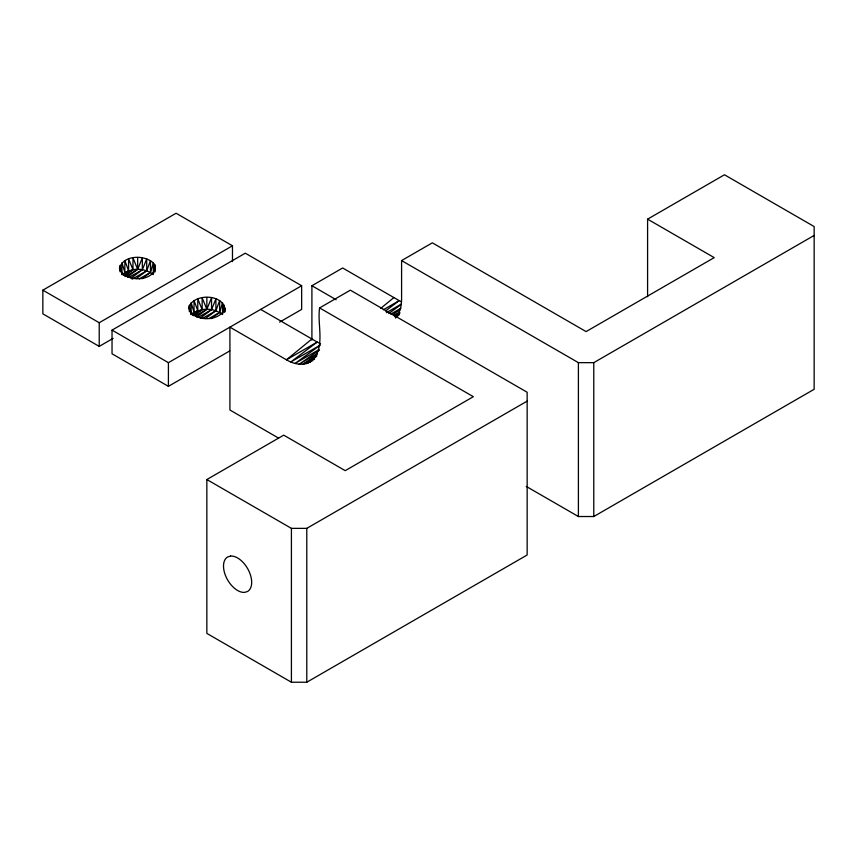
<?xml version="1.0" encoding="UTF-8"?>
<svg xmlns="http://www.w3.org/2000/svg" width="857" height="857" viewBox="0 0 857 857"><rect width="100%" height="100%" fill="white"/><g stroke="black" fill="none" stroke-linecap="round" stroke-linejoin="round"><path stroke-width="1.29" d="M224.802 311.894C226.794 293.683 192.814 292.387 188.733 307.931C192.975 322.264 220.72 322.264 224.963 307.931L224.705 311.841M395.548 317.668C400.187 312.794 401.472 305.756 401.59 299.254L401.59 260.582L432.346 242.831L586.092 331.595L714.213 257.625L647.592 219.156L647.592 296.758M153.574 273.426L155.16 265.274C147.629 253.629 119.809 254.208 119.659 270.63L119.541 267.984C123.204 283.153 156.681 282.296 155.16 265.274L155.16 271.851M127.361 277.1L137.656 269.355L142.348 257.882L142.348 269.719L131.142 278.15M196.553 317.047L206.848 309.302L211.54 297.818L211.54 309.656L200.324 318.097M311.905 338.997L286.452 359.811L229.912 327.16L229.912 410.01L278.6 438.12M380.669 308.391L393.909 297.572M123.322 274.733C131.175 266.998 145.09 267.952 153.349 274.594M124.704 275.933L132.974 269.719L132.974 257.882L137.656 269.355L125.208 276.554M136.306 278.6L146.718 270.758L150.478 260.582L150.478 272.419L142.144 278.696M192.514 314.669C200.045 307.181 213.307 307.899 221.577 313.812M193.896 315.879L202.156 309.656L202.156 297.818L206.848 309.302L195.525 315.837M205.487 318.536L215.91 310.705L219.66 300.528L219.66 312.366L211.325 318.633M385.468 310.995L399.201 300.636L401.365 301.718M320.454 343.678L317.208 342.05L286.452 359.811C294.24 364.493 305.413 366.753 312.751 360.015C325.349 345.939 317.069 324.578 319.597 307.931L350.342 290.169L527.151 392.249L527.151 554.993L306.785 682.226L291.412 682.226L206.848 633.398L206.848 479.534L283.721 435.152L345.221 470.664L473.343 396.695L319.597 307.931M388.692 313.566L401.408 304.342M319.393 350.149L299.136 364.214L317.358 353.695M392.86 314.648L400.326 309.463M316.994 355.002L303.024 364.246L316.694 356.351M394.691 316.426L400.069 312.869M397.155 315.815L399.33 314.412M314.551 358.569L306.635 363.55L314.605 358.944M395.42 317.861L397.68 316.437M309.891 362.125L312.162 360.818M113.124 338.365L99.219 346.389L42.85 313.844L42.85 290.169L176.103 213.243L232.472 245.788L232.472 261.578M123.365 275.258L132.974 269.719L128.604 258.921L128.604 270.758L121.973 274.594L128.604 270.758L124.843 260.582L124.843 272.419L121.973 262.756L121.973 273.276M129.032 277.4L142.348 269.719L146.718 258.921L146.718 270.758L132.096 279.2M139.337 278.857L150.478 272.419L153.349 262.756L153.349 273.276M42.85 290.169L99.219 322.725L232.472 245.788M229.815 350.888L168.411 386.336L112.031 353.791L112.031 330.116L245.284 253.19L301.653 285.735L301.653 309.409L279.639 322.114M192.546 315.205L202.156 309.656L197.785 298.868L197.785 310.705L191.154 314.53L189.343 305.221L189.343 311.798M198.224 317.347L211.54 309.656L215.91 298.868L215.91 310.705L202.402 318.493M209.633 318.151L219.66 312.366L222.541 302.692L222.541 314.53L224.352 305.221L224.352 311.798M112.031 330.116L168.411 362.672L301.653 285.735M311.905 340.122L311.905 285.735L342.661 267.984L399.201 300.636L383.261 309.838M318.954 349.645L295.033 363.454L320.475 344.996L290.78 361.975L317.208 342.05L260.657 309.409M386.443 312.666L401.258 304.117M390.696 314.144L400.947 308.22M393.663 315.558L399.362 312.269M395.27 316.908L399.437 314.508M647.592 219.156L724.465 174.774L814.15 226.559L814.15 389.292L593.783 516.525L578.4 516.525L526.262 486.422M206.848 479.534L291.412 528.362L306.785 528.362L527.151 401.13M401.59 260.582L578.4 362.661L593.783 362.661L814.15 235.439M311.905 285.735L336.148 299.725M121.748 273.426L120.162 265.274L120.162 271.851M593.783 362.661L593.783 516.525M578.4 362.661L578.4 516.525M306.785 528.362L306.785 682.226M291.412 528.362L291.412 682.226M206.848 297.465L206.848 309.302M168.411 362.672L168.411 386.336M137.656 257.518L137.656 269.355M99.219 322.725L99.219 346.389M194.036 312.366L191.154 314.53L191.154 302.692L194.036 312.366L197.785 310.705L194.036 300.528L194.036 312.366M230.554 556.064L227.63 556.964A19.936 11.505 60 0 0 226.419 577.672A19.936 11.505 60 0 0 244.641 592.38L247.566 591.48A19.936 11.505 60 0 0 248.776 570.773A19.936 11.505 60 0 0 230.554 556.064"/></g></svg>
